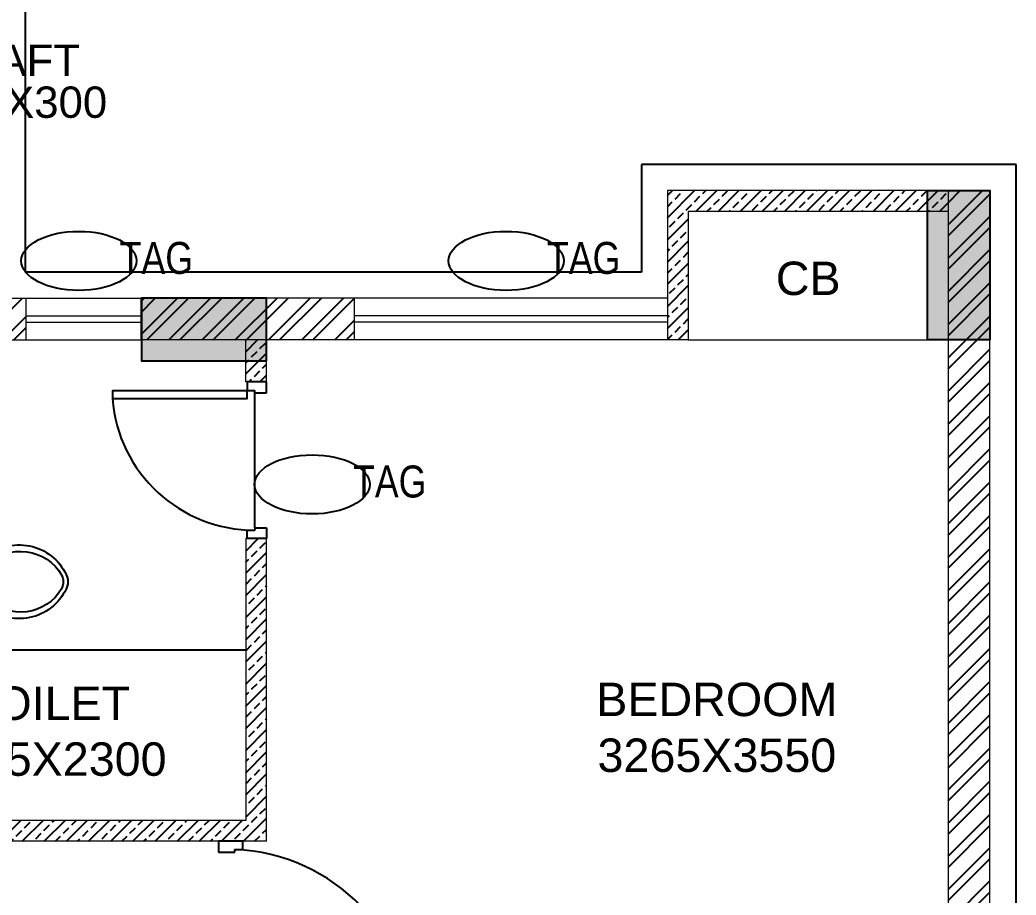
# Model space of a CAD drawing. Header units: millimetres. Extents: x 1255966 to 1543012, y 318612 to 465611.
# Drawn here: x 1385384 to 1390156, y 401776 to 405966 of the extents above; entities that cross this region are included whole.
import ezdxf
from ezdxf.enums import TextEntityAlignment as Align

# ---------------------------------------------------------------- set-up
doc = ezdxf.new("R2010")
doc.units = ezdxf.units.MM
doc.header["$LTSCALE"] = 500
doc.header["$MEASUREMENT"] = 0
doc.linetypes.add('HIDDEN', pattern=[0.375, 0.25, -0.125])
doc.layers.get('Defpoints').update_dxf_attribs({"lineweight": 0})
for name, color, linetype in [('AHC-A-FURNITURE', 2, 'Continuous'), ('DOOR', 8, 'Continuous'), ('ELE-5', 8, 'Continuous'), ('FIXTURE', 251, 'Continuous'), ('TEXT-RM NAME', 6, 'Continuous'), ('TOWER AREA COLUMN.', 6, 'Continuous')]:
    doc.layers.add(name, color=color, linetype=linetype)
for name, color, linetype, lineweight in [('FUR', 35, 'Continuous', 13), ('TOWER COL HATCH', 253, 'Continuous', 20), ('Wall', 2, 'Continuous', 15), ('WIN', 144, 'Continuous', 15)]:
    doc.layers.add(name, color=color, linetype=linetype, lineweight=lineweight)
doc.layers.add('PROJECTION', color=7, linetype='HIDDEN', true_color=0xff4000)
doc.styles.add('simplex', font='simplex.shx')
doc.styles.get("Standard").update_dxf_attribs({"font": 'arial.ttf'})
pattern_1 = [(45, (1157523.66, 675112.694), (-53.033009, 53.033009), []), (45, (1157576.69, 675112.694), (-53.033009, 53.033009), [37.5, -18.75])]
pattern_2 = [(45, (1157523.66, 675112.7), (-79.549513, 79.549513), []), (45, (1157576.69, 675112.7), (-79.549513, 79.549513), [])]

# ---------------------------------------------------------------- blocks, each defined once
blk = doc.blocks.new('DOOR 750')
at = {"layer": 'DOOR', "ltscale": 100}
for p, q in [((0, 730), (100, 730)), ((0, 675), (0, 730)), ((100, 730), (100, 687)), ((60, 675), (0, 675)), ((100, 687), (60, 687)), ((60, 675), (60, 687)), ((60, 675), (60, -15)), ((60, -15), (0, -15)), ((0, -15), (0, -70)), ((60, -15), (60, -27)), ((100, -27), (60, -27)), ((100, -70), (100, -27)), ((0, -70), (100, -70))]:
    blk.add_line(p, q, dxfattribs=at)
blk.add_lwpolyline([(99.6, -24.6), (787.7, -24.6), (787.7, 15.4), (99.6, 15.4)], close=True, dxfattribs=at)
at = {"layer": 'DOOR', "linetype": 'Continuous'}
blk.add_arc((62, -40.9), 727.9, 4.4383, 90.1592, dxfattribs=at)
at = {"layer": 'Defpoints', "ltscale": 100, "style": 'simplex', "width": 0.8}
blk.add_attdef('D750', (284.7, 36.5), '', height=100, dxfattribs=at)
blk = doc.blocks.new('A$C5C3D30A1')
at = {"ltscale": 75}
for p, q in [((0, 0), (3.43, 0)), ((0, -7.72), (0, 0)), ((3.43, 0), (3.43, -5.15)), ((62.62, 0), (62.62, -5.15)), ((66.05, 0), (62.62, 0)), ((66.05, -7.72), (66.05, 0)), ((2.57, -5.15), (2.57, -7.72)), ((3.43, -5.15), (2.57, -5.15)), ((62.62, -5.15), (63.48, -5.15)), ((63.48, -5.15), (63.48, -7.72)), ((2.57, -7.72), (0, -7.72)), ((2.57, -7.72), (5.15, -7.72)), ((2.57, -61.73), (2.57, -7.72)), ((5.15, -7.72), (5.15, -61.73)), ((63.48, -7.72), (66.05, -7.72)), ((2.57, -61.73), (5.15, -61.73))]:
    blk.add_line(p, q, dxfattribs=at)
blk.add_arc((4.49, -2.69), 59.04, 270.6428, 357.6126, dxfattribs=at)
blk = doc.blocks.new('Toilet - top')
at = {"layer": 'FIXTURE'}
for p, q in [((9.5, -6), (9.5, -2)), ((-10, -8.5), (-8, -8.5)), ((-10, -9.5), (-10, -8.5)), ((-8, -8.5), (-8, -8)), ((-7, -8), (-7, -9.5)), ((-4, -8), (-6, -14)), ((4, -8), (6, -14)), ((-7, -9.5), (-10, -9.5)), ((4, -14), (-4, -14))]:
    blk.add_line(p, q, dxfattribs=at)
blk.add_lwpolyline([(10.5, -8), (10.5, 0), (-10.5, 0), (-10.5, -8)], close=True, dxfattribs=at)
for points in [[(-9.5, -2), (-9.5, -6)], [(8.5, -1), (-8.5, -1)], [(-8.5, -7), (8.5, -7)]]:
    blk.add_lwpolyline(points, dxfattribs=at)
for centre, radius, start, end in [((-8.62, -1.88), 0.884, 81.8699, 188.1301), ((8.62, -1.88), 0.884, 351.8699, 98.1301), ((-8.62, -6.12), 0.884, 171.8699, 278.1301), ((8.62, -6.12), 0.884, 261.8699, 8.1301), ((3.52, -21.58), 12.17, 141.4691, 247.9714), ((4.2, -21.82), 11.33, 136.3677, 238.9468), ((-3.52, -21.58), 12.17, 292.0284, 38.5307), ((-4.2, -21.82), 11.33, 301.053, 43.6321), ((0, -27.88), 4, 245.7318, 294.2682), ((0, -29), 4, 254.8605, 285.1395)]:
    blk.add_arc(centre, radius, start, end, dxfattribs=at)

msp = doc.modelspace()

# ---------------------------------------------------------------- hatches: boundary and pattern name
at = {"layer": 'AHC-A-FURNITURE', "ltscale": 50, "true_color": 0x5b5b5b}
h = msp.add_hatch(dxfattribs=at)
h.set_pattern_fill('ANSI33', color=251, scale=300)
h.set_pattern_definition(pattern_1)
h.paths.add_polyline_path([(1388485.7, 405148.9), (1389830.6, 405148.9), (1389830.6, 405048.9), (1388585.7, 405048.9), (1388585.7, 404433.9), (1388485.7, 404433.9)])
h = msp.add_hatch(dxfattribs=at)
h.set_pattern_fill('ANSI32', color=251, scale=300)
h.set_pattern_definition(pattern_2)
h.paths.add_polyline_path([(1389830.6, 405148.9), (1390030.6, 405148.9), (1390030.6, 400883.9), (1389830.6, 400883.9)])
h = msp.add_hatch(dxfattribs=at)
h.set_pattern_fill('ANSI32', color=251, scale=300)
h.set_pattern_definition(pattern_2)
h.paths.add_polyline_path([(1384323.2, 404633.9), (1385413.1, 404633.9), (1385413.1, 404433.9), (1384323.2, 404433.9)])
h = msp.add_hatch(dxfattribs=at)
h.set_pattern_fill('ANSI32', color=251, scale=300)
h.set_pattern_definition(pattern_2)
h.paths.add_polyline_path([(1385963.1, 404633.9), (1386985.7, 404633.9), (1386985.7, 404433.9), (1385963.1, 404433.9)])
h = msp.add_hatch(dxfattribs=at)
h.set_pattern_fill('ANSI33', color=251, scale=300)
h.set_pattern_definition(pattern_1)
h.paths.add_polyline_path([(1386465.6, 404433.9), (1386565.6, 404433.9), (1386565.6, 404233.1), (1386465.6, 404233.1), (1386465.6, 404333.1)])
h = msp.add_hatch(dxfattribs=at)
h.set_pattern_fill('ANSI33', color=251, scale=300)
h.set_pattern_definition(pattern_1)
h.paths.add_polyline_path([(1384035.6, 402133.9), (1386465.6, 402133.9), (1386465.6, 403483.1), (1386565.6, 403483.1), (1386565.6, 402033.9), (1386310.6, 402033.9), (1386195.6, 402033.9), (1384035.6, 402033.9)])
at = {"layer": 'TOWER COL HATCH'}
h = msp.add_hatch(color=253, dxfattribs=at)
h.dxf.hatch_style = 1
h.paths.add_polyline_path([(1389730.6, 405148.9), (1390030.6, 405148.9), (1390030.6, 404433.9), (1389730.6, 404433.9)])
h = msp.add_hatch(color=253, dxfattribs=at)
h.dxf.hatch_style = 1
h.paths.add_polyline_path([(1386565.6, 404333.9), (1386565.6, 404633.9), (1385965.6, 404633.9), (1385965.6, 404333.9)])

# ---------------------------------------------------------------- linework, layer by layer
at = {"linetype": 'Continuous'}
for centre in [(1385666.1, 404812.7), (1387712.9, 404812.7), (1386783.9, 403742.4)]:
    msp.add_ellipse(centre, major_axis=(-275.7, 0), ratio=0.512885, dxfattribs=at)
at = {"layer": 'ELE-5'}
msp.add_line((1386465.6, 402948.9), (1384940.6, 402948.9), dxfattribs=at)
at = {"layer": 'FUR'}
msp.add_line((1388585.7, 404433.9), (1389830.6, 404433.9), dxfattribs=at)
at = {"layer": 'PROJECTION', "linetype": 'ByBlock', "ltscale": 50}
for p, q in [((1385410.6, 404758.9), (1385410.6, 406458.7)), ((1390155.6, 405273.9), (1388360.7, 405273.9)), ((1388360.7, 405273.9), (1388360.7, 404758.9)), ((1390155.6, 395983.9), (1390155.6, 405273.9)), ((1388360.7, 404758.9), (1385410.6, 404758.9))]:
    msp.add_line(p, q, dxfattribs=at)
at = {"layer": 'TOWER AREA COLUMN.'}
for points in [[(1389730.6, 405148.9), (1390030.6, 405148.9), (1390030.6, 404433.9), (1389730.6, 404433.9)], [(1386565.6, 404333.9), (1386565.6, 404633.9), (1385965.6, 404633.9), (1385965.6, 404333.9)]]:
    msp.add_lwpolyline(points, close=True, dxfattribs=at)
at = {"layer": 'Wall'}
for p, q in [((1390030.6, 405148.9), (1388485.7, 405148.9)), ((1388485.7, 405148.9), (1388485.7, 404433.9)), ((1389830.6, 405148.9), (1389830.6, 400883.9)), ((1390030.6, 396108.9), (1390030.6, 405148.9)), ((1389830.6, 405048.9), (1388585.7, 405048.9)), ((1388585.7, 405048.9), (1388585.7, 404433.9)), ((1384323.2, 404633.9), (1385413.1, 404633.9)), ((1385413.1, 404633.9), (1385413.1, 404433.9)), ((1386985.7, 404633.9), (1385963.1, 404633.9)), ((1385963.1, 404633.9), (1385963.1, 404433.9)), ((1386985.7, 404633.9), (1386985.7, 404433.9)), ((1384323.2, 404433.9), (1385413.1, 404433.9)), ((1386985.7, 404433.9), (1385963.1, 404433.9)), ((1386465.6, 404233.1), (1386465.6, 404433.9)), ((1386565.6, 404233.1), (1386565.6, 404433.9)), ((1388585.7, 404433.9), (1388485.7, 404433.9)), ((1386565.6, 404233.1), (1386465.6, 404233.1)), ((1386565.6, 403483.1), (1386465.6, 403483.1)), ((1386465.6, 403483.1), (1386465.6, 402133.9)), ((1386565.6, 402033.9), (1386565.6, 403483.1)), ((1386465.6, 402133.9), (1384035.6, 402133.9)), ((1386565.6, 402033.9), (1384035.6, 402033.9)), ((1386335.6, 402033.9), (1386335.6, 402033.9)), ((1386335.6, 402033.9), (1386450.6, 402033.9)), ((1386450.6, 402033.9), (1386450.6, 402033.9))]:
    msp.add_line(p, q, dxfattribs=at)
at = {"layer": 'WIN'}
for p, q in [((1385413.1, 404633.9), (1385963.1, 404633.9)), ((1388485.7, 404633.9), (1386985.7, 404633.9)), ((1388485.7, 404548.9), (1386985.7, 404548.9)), ((1388485.7, 404518.9), (1386985.7, 404518.9)), ((1385413.1, 404433.9), (1385963.1, 404433.9)), ((1388485.7, 404433.9), (1386985.7, 404433.9))]:
    msp.add_line(p, q, dxfattribs=at)
at = {"layer": 'WIN', "linetype": 'HIDDEN', "ltscale": 50}
for p, q in [((1385413.1, 404548.9), (1385963.1, 404548.9)), ((1385413.1, 404518.9), (1385963.1, 404518.9))]:
    msp.add_line(p, q, dxfattribs=at)

# ---------------------------------------------------------------- block references
at = {"layer": 'DOOR', "xscale": 0.9374999999998636, "yscale": 0.9374999999998636, "zscale": 0.9374999999998636, "rotation": 180.0000000000001}
msp.add_blockref('DOOR 750', (1386565.6, 404167.5), dxfattribs=at)
at = {"layer": 'DOOR', "color": 7, "xscale": 15.13102718445565, "yscale": 15.13102718445565, "zscale": 15.13102726046054, "rotation": 89.99988813672516}
msp.add_blockref('A$C5C3D30A1', (1386335.6, 401034.4), dxfattribs=at)
at = {"layer": 'FIXTURE', "extrusion": (0, 0, -1), "xscale": 20.41924009611864, "yscale": 20.41924009611864, "zscale": -20.41924009611864, "rotation": 270}
msp.add_blockref('Toilet - top', (-1384940.1, 403276.5), dxfattribs=at)

# ---------------------------------------------------------------- texts
at = {"width": 0.8}
for p in [(1386037.7, 404826.8), (1388084.5, 404826.8), (1387155.5, 403756.5)]:
    msp.add_attdef('TAG', text='', height=153.1, dxfattribs=at).set_placement(p, align=Align.MIDDLE_CENTER)
at = {"layer": 'TEXT-RM NAME'}
for s, p in [('SHAFT', (1384985, 405698.1)), ('1385X300', (1384846.8, 405497.5))]:
    msp.add_text(s, height=150, rotation=360, dxfattribs=at).set_placement(p)
for s, p in [('CB', (1389004.7, 404649.1)), ('TOILET', (1385130.1, 402614.8)), ('BEDROOM', (1388144.7, 402633.3)), ('1525X2300', (1384943.1, 402347.5)), ('3265X3550', (1388150.8, 402366))]:
    msp.add_text(s, height=160, dxfattribs=at).set_placement(p)

doc.saveas('drawing.dxf')
